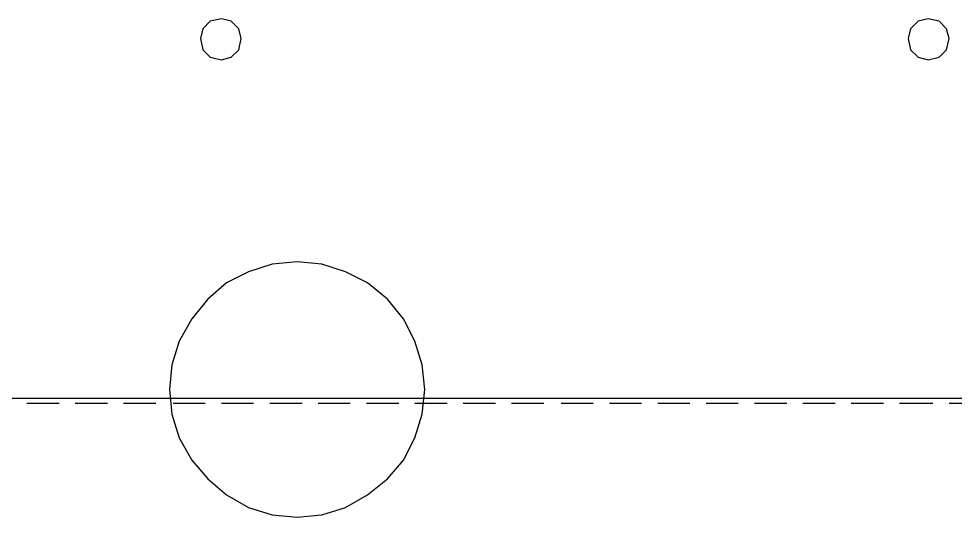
# Model space of a CAD drawing. Header units: millimetres. Extents: x 0 to 11839, y 0 to 13604.
# Drawn here: x 6510 to 8109, y 3808 to 4659 of the extents above; entities that cross this region are included whole.
import ezdxf

# ---------------------------------------------------------------- set-up
doc = ezdxf.new("R2010")
doc.units = ezdxf.units.MM
doc.layers.add('PDF_STROKES', color=7, linetype='Continuous')

msp = doc.modelspace()

# ---------------------------------------------------------------- linework, layer by layer
at = {"layer": 'PDF_STROKES'}
for p, q in [((6836.8, 4654.5), (6824.1, 4641.8)), ((6855.9, 4658.8), (6836.8, 4654.5)), ((6872.8, 4654.5), (6855.9, 4658.8)), ((6885.5, 4641.8), (6872.8, 4654.5)), ((8045.5, 4654.5), (8032.7, 4641.8)), ((8062.4, 4658.8), (8045.5, 4654.5)), ((8081.4, 4654.5), (8062.4, 4658.8)), ((8094.1, 4641.8), (8081.4, 4654.5)), ((6824.1, 4641.8), (6819.9, 4624.9)), ((6889.7, 4624.9), (6885.5, 4641.8)), ((8032.7, 4641.8), (8028.5, 4624.9)), ((8098.4, 4624.9), (8094.1, 4641.8)), ((6819.9, 4624.9), (6824.1, 4605.9)), ((6885.5, 4605.9), (6889.7, 4624.9)), ((8028.5, 4624.9), (8032.7, 4605.9)), ((8094.1, 4605.9), (8098.4, 4624.9)), ((6824.1, 4605.9), (6836.8, 4593.2)), ((6872.8, 4593.2), (6885.5, 4605.9)), ((8032.7, 4605.9), (8045.5, 4593.2)), ((8081.4, 4593.2), (8094.1, 4605.9)), ((6836.8, 4593.2), (6855.9, 4588.9)), ((6855.9, 4588.9), (6872.8, 4593.2)), ((8045.5, 4593.2), (8062.4, 4588.9)), ((8062.4, 4588.9), (8081.4, 4593.2)), ((6942.7, 4239.7), (6902.4, 4227)), ((6985, 4243.9), (6942.7, 4239.7)), ((7027.3, 4239.7), (6985, 4243.9)), ((7067.5, 4227), (7027.3, 4239.7)), ((6902.4, 4227), (6864.3, 4207.9)), ((7105.6, 4207.9), (7067.5, 4227)), ((6864.3, 4207.9), (6832.6, 4180.4)), ((7139.5, 4180.4), (7105.6, 4207.9)), ((6832.6, 4180.4), (6805.1, 4146.6)), ((7167, 4146.6), (7139.5, 4180.4)), ((6805.1, 4146.6), (6783.9, 4108.4)), ((7186.1, 4108.4), (7167, 4146.6)), ((6783.9, 4108.4), (6771.2, 4068.2)), ((7198.8, 4068.2), (7186.1, 4108.4)), ((6771.2, 4068.2), (6767, 4025.9)), ((7203, 4025.9), (7198.8, 4068.2)), ((6767, 4025.9), (6771.2, 3983.6)), ((7198.8, 3983.6), (7203, 4025.9)), ((5046.1, 4011.1), (9639.3, 4011.1)), ((6523.6, 4002.6), (6578.6, 4002.6)), ((6606.1, 4002.6), (6661.1, 4002.6)), ((6688.7, 4002.6), (6743.7, 4002.6)), ((6773.3, 4002.6), (6828.4, 4002.6)), ((6855.9, 4002.6), (6910.9, 4002.6)), ((6938.4, 4002.6), (6993.5, 4002.6)), ((7021, 4002.6), (7076, 4002.6)), ((7103.5, 4002.6), (7158.6, 4002.6)), ((7186.1, 4002.6), (7241.1, 4002.6)), ((7268.6, 4002.6), (7323.7, 4002.6)), ((7351.2, 4002.6), (7406.2, 4002.6)), ((7435.9, 4002.6), (7490.9, 4002.6)), ((7518.4, 4002.6), (7573.4, 4002.6)), ((7600.9, 4002.6), (7656, 4002.6)), ((7683.5, 4002.6), (7738.5, 4002.6)), ((7766, 4002.6), (7821.1, 4002.6)), ((7848.6, 4002.6), (7903.6, 4002.6)), ((7931.1, 4002.6), (7986.2, 4002.6)), ((8013.7, 4002.6), (8070.9, 4002.6)), ((8098.4, 4002.6), (8153.4, 4002.6)), ((6771.2, 3983.6), (6783.9, 3943.3)), ((7186.1, 3943.3), (7198.8, 3983.6)), ((6783.9, 3943.3), (6805.1, 3905.2)), ((7167, 3905.2), (7186.1, 3943.3)), ((6805.1, 3905.2), (6832.6, 3873.5)), ((7139.5, 3873.5), (7167, 3905.2)), ((6832.6, 3873.5), (6864.3, 3846)), ((7105.6, 3846), (7139.5, 3873.5)), ((6864.3, 3846), (6902.4, 3824.8)), ((7067.5, 3824.8), (7105.6, 3846)), ((6902.4, 3824.8), (6942.7, 3812.1)), ((7027.3, 3812.1), (7067.5, 3824.8)), ((6942.7, 3812.1), (6985, 3807.9)), ((6985, 3807.9), (7027.3, 3812.1))]:
    msp.add_line(p, q, dxfattribs=at)

doc.saveas('drawing.dxf')
